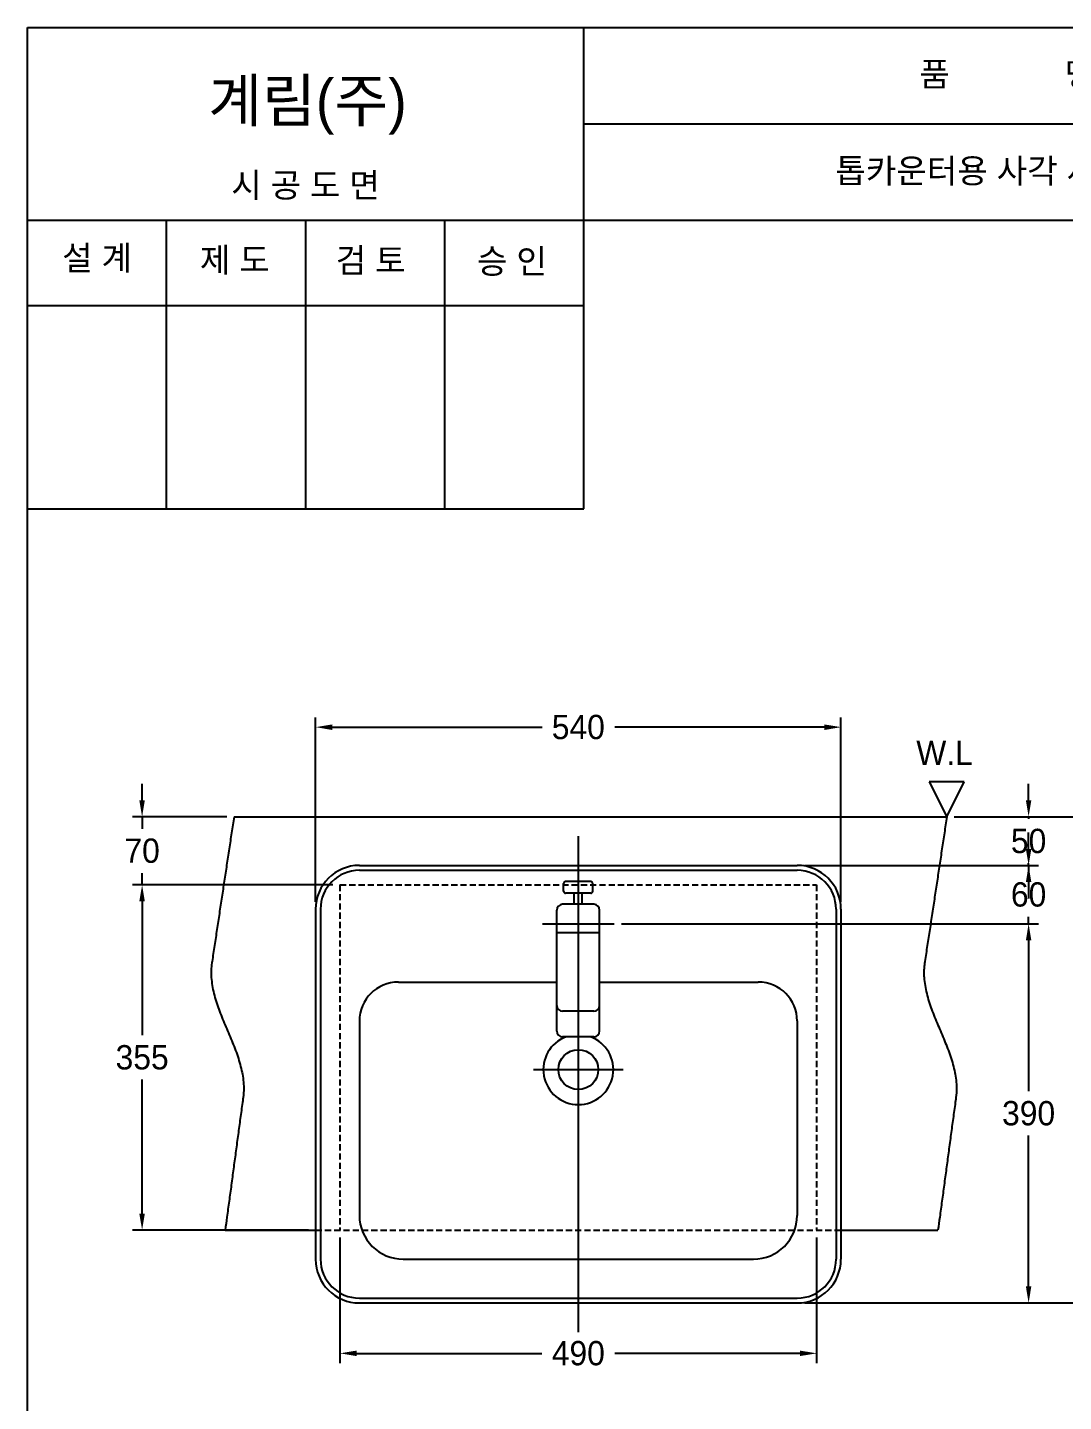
# Model space of a CAD drawing. Header units: millimetres. Extents: x 4364 to 6344, y -6858 to -4003.
# Drawn here: x 4364 to 5429, y -5416 to -4003 of the extents above; entities that cross this region are included whole.
import ezdxf
from ezdxf.enums import TextEntityAlignment as Align
from ezdxf.lldxf.tags import DXFTag

# ---------------------------------------------------------------- set-up
doc = ezdxf.new("R2010")
doc.units = ezdxf.units.MM
doc.linetypes.add('DASHED2', pattern=[9.525, 6.35, -3.175])
for name, color, linetype in [('TEXT', 7, 'Continuous'), ('내부선 및 부속', 4, 'Continuous'), ('도각라인', 7, 'Continuous'), ('외형선', 3, 'Continuous'), ('점선', 6, 'DASHED2'), ('중심선', 1, 'DASHED'), ('치수선', 7, 'Continuous')]:
    doc.layers.add(name, color=color, linetype=linetype)
doc.styles.add('____', font='')
doc.styles.add('타이틀', font='H2GTRM.TTF', dxfattribs={"height": 25})
doc.styles.get('____').set_extended_font_data('굴림')
tags = doc.linetypes.add('DASHDOT', pattern=[70, 31, -13, 13, -13]).pattern_tags.tags
tags[10:11] = [DXFTag(74, 4), DXFTag(75, 0), DXFTag(340, '0'), DXFTag(46, 0.0), DXFTag(50, 0.0), DXFTag(44, 0.0), DXFTag(45, 0.0)]
tags[8:9] = [DXFTag(74, 4), DXFTag(75, 0), DXFTag(340, '0'), DXFTag(46, 0.0), DXFTag(50, 0.0), DXFTag(44, 0.0), DXFTag(45, 0.0)]
tags[6:7] = [DXFTag(74, 4), DXFTag(75, 0), DXFTag(340, '0'), DXFTag(46, 0.0), DXFTag(50, 0.0), DXFTag(44, 0.0), DXFTag(45, 0.0)]
tags[4:5] = [DXFTag(74, 4), DXFTag(75, 0), DXFTag(340, '0'), DXFTag(46, 0.0), DXFTag(50, 0.0), DXFTag(44, 0.0), DXFTag(45, 0.0)]
tags = doc.linetypes.add('DASHED', pattern=[25.72, 12.86, -12.86]).pattern_tags.tags
tags[6:7] = [DXFTag(74, 4), DXFTag(75, 0), DXFTag(340, '0'), DXFTag(46, 0.0), DXFTag(50, 0.0), DXFTag(44, 0.0), DXFTag(45, 0.0)]
tags[4:5] = [DXFTag(74, 4), DXFTag(75, 0), DXFTag(340, '0'), DXFTag(46, 0.0), DXFTag(50, 0.0), DXFTag(44, 0.0), DXFTag(45, 0.0)]
doc.dimstyles.new('MSADIM', dxfattribs={"dimtxt": 33, "dimasz": 17, "dimexe": 10, "dimexo": 7.5, "dimgap": 10, "dimtad": 0, "dimtih": 1, "dimtoh": 1, "dimdec": 0, "dimzin": 1, "dimdsep": 46, "dimtxsty": '____', "dimcen": 11.25, "dimadec": 0, "dimazin": 0, "dimtfac": 1, "dimtdec": 0, "dimtix": 1, "dimtmove": 0, "dimatfit": 3, "dimfxl": 1, "dimtolj": 1, "dimtzin": 1, "dimarcsym": 0})

# ---------------------------------------------------------------- blocks, each defined once
blk = doc.blocks.new('*D1')
at = {"layer": '치수선', "color": 0, "linetype": 'Continuous', "lineweight": -2, "transparency": 16777216}
for p, q in [((4660.2, -4902.2), (4660.2, -4712.5)), ((5200.2, -4902.2), (5200.2, -4712.5)), ((4677.2, -4722.5), (4892.9, -4722.5)), ((5183.2, -4722.5), (4967.6, -4722.5))]:
    blk.add_line(p, q, dxfattribs=at)
at = {"layer": '치수선', "color": 0, "linetype": 'Continuous', "transparency": 16777216}
for points in [[(4677.2, -4719.7), (4677.2, -4725.4), (4660.2, -4722.5)], [(5183.2, -4719.7), (5183.2, -4725.4), (5200.2, -4722.5)]]:
    blk.add_solid(points, dxfattribs=at)
at = {"layer": '치수선', "color": 0, "linetype": 'Continuous', "transparency": 16777216, "insert": (4930.2, -4722.5), "char_height": 25, "attachment_point": 5, "style": '____'}
blk.add_mtext('\\A1;540', dxfattribs=at)
blk = doc.blocks.new('*D2')
at = {"layer": '치수선', "color": 0, "linetype": 'Continuous', "lineweight": -2, "transparency": 16777216}
for p, q in [((5393.1, -4797.7), (5393.1, -4780.7)), ((5316.5, -4814.7), (5403.1, -4814.7)), ((5393.1, -4814.7), (5393.1, -4816.9)), ((5162.7, -4864.7), (5403.1, -4864.7)), ((5393.1, -4864.7), (5393.1, -4862.5)), ((5393.1, -4881.7), (5393.1, -4898.7))]:
    blk.add_line(p, q, dxfattribs=at)
at = {"layer": '치수선', "color": 0, "linetype": 'Continuous', "transparency": 16777216}
for points in [[(5390.3, -4797.7), (5395.9, -4797.7), (5393.1, -4814.7)], [(5390.3, -4881.7), (5395.9, -4881.7), (5393.1, -4864.7)]]:
    blk.add_solid(points, dxfattribs=at)
at = {"layer": '치수선', "color": 0, "linetype": 'Continuous', "transparency": 16777216, "insert": (5393.1, -4839.7), "char_height": 25, "attachment_point": 5, "style": '____'}
blk.add_mtext('\\A1;50', dxfattribs=at)
blk = doc.blocks.new('*D3')
at = {"layer": '치수선', "color": 0, "linetype": 'Continuous', "lineweight": -2, "transparency": 16777216}
for p, q in [((5393.1, -4847.7), (5393.1, -4830.7)), ((5393.1, -4864.7), (5393.1, -4871.9)), ((5400.6, -4864.7), (5403.1, -4864.7)), ((5393.1, -4924.7), (5393.1, -4917.5)), ((4974.5, -4924.7), (5403.1, -4924.7)), ((5393.1, -4941.7), (5393.1, -4958.7))]:
    blk.add_line(p, q, dxfattribs=at)
at = {"layer": '치수선', "color": 0, "linetype": 'Continuous', "transparency": 16777216}
for points in [[(5390.3, -4847.7), (5395.9, -4847.7), (5393.1, -4864.7)], [(5390.3, -4941.7), (5395.9, -4941.7), (5393.1, -4924.7)]]:
    blk.add_solid(points, dxfattribs=at)
at = {"layer": '치수선', "color": 0, "linetype": 'Continuous', "transparency": 16777216, "insert": (5393.1, -4894.7), "char_height": 25, "attachment_point": 5, "style": '____'}
blk.add_mtext('\\A1;60', dxfattribs=at)
blk = doc.blocks.new('*D4')
at = {"layer": '치수선', "color": 0, "linetype": 'Continuous', "lineweight": -2, "transparency": 16777216}
for p, q in [((4974.5, -4924.7), (5403.1, -4924.7)), ((5393.1, -4941.7), (5393.1, -5096.9)), ((5393.1, -5297.7), (5393.1, -5142.5)), ((5162.7, -5314.7), (5403.1, -5314.7))]:
    blk.add_line(p, q, dxfattribs=at)
at = {"layer": '치수선', "color": 0, "linetype": 'Continuous', "transparency": 16777216}
for points in [[(5390.3, -4941.7), (5395.9, -4941.7), (5393.1, -4924.7)], [(5390.3, -5297.7), (5395.9, -5297.7), (5393.1, -5314.7)]]:
    blk.add_solid(points, dxfattribs=at)
at = {"layer": '치수선', "color": 0, "linetype": 'Continuous', "transparency": 16777216, "insert": (5393.1, -5119.7), "char_height": 25, "attachment_point": 5, "style": '____'}
blk.add_mtext('\\A1;390', dxfattribs=at)
blk = doc.blocks.new('*D5')
at = {"layer": '치수선', "color": 0, "linetype": 'Continuous', "lineweight": -2, "transparency": 16777216}
for p, q in [((5400.6, -4814.7), (5476.1, -4814.7)), ((5466.1, -4831.7), (5466.1, -5041.9)), ((5466.1, -5297.7), (5466.1, -5087.5)), ((5400.6, -5314.7), (5476.1, -5314.7))]:
    blk.add_line(p, q, dxfattribs=at)
at = {"layer": '치수선', "color": 0, "linetype": 'Continuous', "transparency": 16777216}
for points in [[(5463.2, -4831.7), (5468.9, -4831.7), (5466.1, -4814.7)], [(5463.2, -5297.7), (5468.9, -5297.7), (5466.1, -5314.7)]]:
    blk.add_solid(points, dxfattribs=at)
at = {"layer": '치수선', "color": 0, "linetype": 'Continuous', "transparency": 16777216, "insert": (5466.1, -5064.7), "char_height": 25, "attachment_point": 5, "style": '____'}
blk.add_mtext('\\A1;500', dxfattribs=at)
blk = doc.blocks.new('*D6')
at = {"layer": '치수선', "color": 0, "linetype": 'Continuous', "lineweight": -2, "transparency": 16777216}
for p, q in [((4685.2, -5247.2), (4685.2, -5376.5)), ((5175.2, -5247.2), (5175.2, -5376.5)), ((4702.2, -5366.5), (4892.6, -5366.5)), ((5158.2, -5366.5), (4967.9, -5366.5))]:
    blk.add_line(p, q, dxfattribs=at)
at = {"layer": '치수선', "color": 0, "linetype": 'Continuous', "transparency": 16777216}
for points in [[(4702.2, -5363.7), (4702.2, -5369.3), (4685.2, -5366.5)], [(5158.2, -5363.7), (5158.2, -5369.3), (5175.2, -5366.5)]]:
    blk.add_solid(points, dxfattribs=at)
at = {"layer": '치수선', "color": 0, "linetype": 'Continuous', "transparency": 16777216, "insert": (4930.2, -5366.5), "char_height": 25, "attachment_point": 5, "style": '____'}
blk.add_mtext('\\A1;490', dxfattribs=at)
blk = doc.blocks.new('*D7')
at = {"layer": '치수선', "color": 0, "linetype": 'Continuous', "lineweight": -2, "transparency": 16777216}
for p, q in [((4481.8, -4797.7), (4481.8, -4780.7)), ((4568.8, -4814.7), (4471.8, -4814.7)), ((4481.8, -4814.7), (4481.8, -4826.9)), ((4481.8, -4884.7), (4481.8, -4872.5)), ((4677.7, -4884.7), (4471.8, -4884.7)), ((4481.8, -4901.7), (4481.8, -4918.7))]:
    blk.add_line(p, q, dxfattribs=at)
at = {"layer": '치수선', "color": 0, "linetype": 'Continuous', "transparency": 16777216}
for points in [[(4478.9, -4797.7), (4484.6, -4797.7), (4481.8, -4814.7)], [(4478.9, -4901.7), (4484.6, -4901.7), (4481.8, -4884.7)]]:
    blk.add_solid(points, dxfattribs=at)
at = {"layer": '치수선', "color": 0, "linetype": 'Continuous', "transparency": 16777216, "insert": (4481.8, -4849.7), "char_height": 25, "attachment_point": 5, "style": '____'}
blk.add_mtext('\\A1;70', dxfattribs=at)
blk = doc.blocks.new('*D8')
at = {"layer": '치수선', "color": 0, "linetype": 'Continuous', "lineweight": -2, "transparency": 16777216}
for p, q in [((4677.7, -4884.7), (4471.8, -4884.7)), ((4481.8, -4901.7), (4481.8, -5039.4)), ((4481.8, -5222.7), (4481.8, -5085)), ((4652.7, -5239.7), (4471.8, -5239.7))]:
    blk.add_line(p, q, dxfattribs=at)
at = {"layer": '치수선', "color": 0, "linetype": 'Continuous', "transparency": 16777216}
for points in [[(4478.9, -4901.7), (4484.6, -4901.7), (4481.8, -4884.7)], [(4478.9, -5222.7), (4484.6, -5222.7), (4481.8, -5239.7)]]:
    blk.add_solid(points, dxfattribs=at)
at = {"layer": '치수선', "color": 0, "linetype": 'Continuous', "transparency": 16777216, "insert": (4481.8, -5062.2), "char_height": 25, "attachment_point": 5, "style": '____'}
blk.add_mtext('\\A1;355', dxfattribs=at)
blk = doc.blocks.new('수전')
at = {"layer": '내부선 및 부속', "linetype": 'Continuous'}
for p, q in [((4943.1, -4881.3), (4917.1, -4881.3)), ((4943.1, -4893.3), (4917.1, -4893.3)), ((4926.1, -4904.7), (4926.1, -4893.3)), ((4934.1, -4904.7), (4934.1, -4893.3)), ((4908.1, -5008.7), (4908.1, -4910.7)), ((4946.1, -4904.7), (4914.1, -4904.7)), ((4952.1, -5008.7), (4952.1, -4910.7)), ((4952.1, -4933.9), (4908.1, -4933.9)), ((4908.1, -5035), (4908.1, -5008.7)), ((4946.1, -5014.7), (4914.1, -5014.7)), ((4952.1, -5035), (4952.1, -5008.7)), ((4946.1, -5041), (4914.1, -5041))]:
    blk.add_line(p, q, dxfattribs=at)
for centre, radius, start, end in [((4917.1, -4883.3), 2, 90, 180), ((4943.1, -4883.3), 2, 0, 90), ((4917.1, -4891.3), 2, 180, 270), ((4943.1, -4891.3), 2, 270, 0), ((4914.1, -4910.7), 6, 90, 180), ((4946.1, -4910.7), 6, 0, 90), ((4914.1, -5008.7), 6, 180, 270), ((4946.1, -5008.7), 6, 270, 0), ((4914.1, -5035), 6, 180, 270), ((4946.1, -5035), 6, 270, 0)]:
    blk.add_arc(centre, radius, start, end, dxfattribs=at)
for points in [[(4915.1, -4891.3), (4915.1, -4887.3), (4915.1, -4883.3)], [(4945.1, -4891.3), (4945.1, -4887.3), (4945.1, -4883.3)]]:
    blk.add_open_spline(points, degree=2, dxfattribs=at)
at = {"layer": '중심선', "linetype": 'DASHDOT'}
for p, q in [((4893.5, -4924.7), (4967, -4924.7)), ((4902.7, -4924.7), (4957.7, -4924.7))]:
    blk.add_line(p, q, dxfattribs=at)

msp = doc.modelspace()

# ---------------------------------------------------------------- linework, layer by layer
at = {"layer": '내부선 및 부속', "linetype": 'Continuous'}
for p, q in [((4576.3, -4814.7), (5309, -4814.7)), ((4567.2, -5239.7), (4660.2, -5239.7)), ((5200.2, -5239.7), (5299.9, -5239.7))]:
    msp.add_line(p, q, dxfattribs=at)
at = {"layer": '내부선 및 부속'}
for p, q in [((4705.2, -4869.7), (5155.2, -4869.7)), ((4665.2, -4909.7), (4665.2, -5269.7)), ((5195.2, -4909.7), (5195.2, -5269.7)), ((4745.2, -4984.7), (4908.1, -4984.7)), ((4952.1, -4984.7), (5115.2, -4984.7)), ((4705.2, -5024.7), (4705.2, -5224.7)), ((5155.2, -5024.7), (5155.2, -5224.7)), ((4750.2, -5269.7), (5110.2, -5269.7)), ((4705.2, -5309.7), (5155.2, -5309.7))]:
    msp.add_line(p, q, dxfattribs=at)
msp.add_circle((4930.2, -5074.7), 20.5, dxfattribs=at)
for centre, radius, start, end in [((4705.2, -4909.7), 40, 90, 180), ((5155.2, -4909.7), 40, 0, 90), ((4745.2, -5024.7), 40, 90, 180), ((5115.2, -5024.7), 40, 0, 90), ((4930.2, -5074.7), 36, 110.3267, 69.6733), ((4750.2, -5224.7), 45, 180, 270), ((5110.2, -5224.7), 45, 270, 0), ((4705.2, -5269.7), 40, 180, 270), ((5155.2, -5269.7), 40, 270, 0)]:
    msp.add_arc(centre, radius, start, end, dxfattribs=at)
at = {"layer": '내부선 및 부속', "linetype": 'Continuous'}
for points in [[(4576.3, -4814.7), (4575.4, -4820.2), (4573.8, -4831.3), (4571.2, -4847.8), (4568.7, -4864.3), (4566.2, -4880.9), (4563.7, -4897.4), (4561.2, -4914), (4558.7, -4930.5), (4556.2, -4947.1), (4554.5, -4958.5), (4552.8, -4969.5), (4552.4, -4980.6), (4555.2, -4996.7), (4560.5, -5012.9), (4567, -5028.9), (4574, -5044.9), (4580.3, -5061), (4584.9, -5077.3), (4586.7, -5091.5), (4585.8, -5102.6), (4584.2, -5113.6), (4582.4, -5127), (4580.2, -5143.6), (4577.9, -5160.2), (4575.7, -5176.8), (4573.5, -5193.4), (4571.2, -5210), (4569.1, -5225.4), (4567.8, -5235.3), (4567.2, -5239.7)], [(4576.3, -4814.7), (4575.4, -4820.2), (4573.8, -4831.3), (4571.2, -4847.8), (4568.7, -4864.3), (4566.2, -4880.9), (4563.7, -4897.4), (4561.2, -4914), (4558.7, -4930.5), (4556.2, -4947.1), (4554.5, -4958.5), (4552.8, -4969.5), (4552.4, -4980.6), (4555.2, -4996.7), (4560.5, -5012.9), (4567, -5028.9), (4574, -5044.9), (4580.3, -5061), (4584.9, -5077.3), (4586.7, -5091.5), (4585.8, -5102.6), (4584.2, -5113.6), (4582.4, -5127), (4580.2, -5143.6), (4577.9, -5160.2), (4575.7, -5176.8), (4573.5, -5193.4), (4571.2, -5210), (4569.1, -5225.4), (4567.8, -5235.3), (4567.2, -5239.7)], [(5309, -4814.7), (5308.2, -4820.2), (5306.5, -4831.3), (5304, -4847.8), (5301.5, -4864.3), (5299, -4880.9), (5296.5, -4897.4), (5294, -4914), (5291.5, -4930.5), (5288.9, -4947.1), (5287.2, -4958.5), (5285.5, -4969.5), (5285.1, -4980.6), (5288, -4996.7), (5293.2, -5012.9), (5299.8, -5028.9), (5306.7, -5044.9), (5313, -5061), (5317.7, -5077.3), (5319.4, -5091.5), (5318.6, -5102.6), (5317, -5113.6), (5315.2, -5127), (5312.9, -5143.6), (5310.7, -5160.2), (5308.5, -5176.8), (5306.2, -5193.4), (5304, -5210), (5301.9, -5225.4), (5300.5, -5235.3), (5299.9, -5239.7)]]:
    msp.add_open_spline(points, degree=3, knots=[0, 0, 0, 0, 16.734313, 33.468627, 50.20294, 66.937253, 83.671567, 100.40588, 117.140193, 133.874507, 150.60882, 151.874109, 167.107302, 183.653828, 200.660839, 218.081427, 235.630103, 252.963654, 269.847475, 286.346319, 295.738249, 302.9854, 319.719713, 336.454027, 353.18834, 369.922653, 386.656967, 403.39128, 420.125593, 433.412209, 433.412209, 433.412209, 433.412209], dxfattribs=at)
at = {"layer": '도각라인'}
for p, q in [((4364, -6785.9), (4364, -4002.9)), ((4364, -4002.9), (6344, -4002.9)), ((4936, -4497.9), (4936, -4002.9)), ((4936, -4101.9), (6344, -4101.9)), ((4364, -4200.9), (6344, -4200.9)), ((4507, -4497.9), (4507, -4200.9)), ((4650, -4497.9), (4650, -4200.9)), ((4793, -4497.9), (4793, -4200.9)), ((4364, -4288.9), (4936, -4288.9)), ((4364, -4497.9), (4936, -4497.9))]:
    msp.add_line(p, q, dxfattribs=at)
at = {"layer": '외형선', "linetype": 'Continuous'}
for p, q in [((5327, -4778.7), (5291, -4778.7)), ((5291, -4778.7), (5309, -4814.7)), ((5309, -4814.7), (5327, -4778.7))]:
    msp.add_line(p, q, dxfattribs=at)
at = {"layer": '외형선'}
for p, q in [((4705.2, -4864.7), (5155.2, -4864.7)), ((4660.2, -4909.7), (4660.2, -5269.7)), ((5200.2, -4909.7), (5200.2, -5269.7)), ((4705.2, -5314.7), (5155.2, -5314.7))]:
    msp.add_line(p, q, dxfattribs=at)
for centre, start, end in [((4705.2, -4909.7), 90, 180), ((5155.2, -4909.7), 0, 90), ((4705.2, -5269.7), 180, 270), ((5155.2, -5269.7), 270, 0)]:
    msp.add_arc(centre, 45, start, end, dxfattribs=at)
at = {"layer": '점선'}
for p, q in [((4685.2, -4884.7), (5175.2, -4884.7)), ((4685.2, -4884.7), (4685.2, -5239.7)), ((5175.2, -4884.7), (5175.2, -5239.7)), ((4660.2, -5239.7), (5200.2, -5239.7))]:
    msp.add_line(p, q, dxfattribs=at)
at = {"layer": '중심선', "linetype": 'DASHDOT'}
for p, q in [((4930.2, -4834.7), (4930.2, -5344.7)), ((4884.2, -5074.7), (4976.2, -5074.7))]:
    msp.add_line(p, q, dxfattribs=at)

# ---------------------------------------------------------------- block references
msp.add_blockref('수전', (0, 0))

# ---------------------------------------------------------------- texts
at = {"layer": 'TEXT', "style": '타이틀'}
for s, p in [('품             명', (5371.2, -4050.9)), ('톱카운터용 사각 세면기', (5360.3, -4150.3)), ('시 공 도 면', (4649.8, -4165)), ('설 계', (4435.5, -4239.9)), ('제 도', (4577.1, -4241.8)), ('검 토', (4716.8, -4242.4)), ('승 인', (4862, -4243.3))]:
    msp.add_text(s, height=25, dxfattribs=at).set_placement(p, align=Align.MIDDLE_CENTER)
msp.add_text('계림(주)', height=44, dxfattribs=at).set_placement((4549.9, -4100))
msp.add_text('W.L', height=25, dxfattribs=at).set_placement((5306.7, -4748.9), align=Align.MIDDLE)

# ---------------------------------------------------------------- dimensions: what is measured, and where the dimension line sits
at = {"layer": '치수선', "linetype": 'Continuous'}
for base, p1, p2, picture, middle in [((5200.2, -4722.5), (4660.2, -4909.7), (5200.2, -4909.7), '*D1', (4930.2, -4722.5)), ((5175.2, -5366.5), (4685.2, -5239.7), (5175.2, -5239.7), '*D6', (4930.2, -5366.5))]:
    dim = msp.add_linear_dim(base=base, p1=p1, p2=p2, dimstyle='MSADIM', override={"dimtxt": 25}, dxfattribs=at)
    dim.commit()
    dim.dimension.update_dxf_attribs({"geometry": picture, "text_midpoint": middle})
for base, p1, p2, picture, middle in [((4481.8, -4884.7), (4576.3, -4814.7), (4685.2, -4884.7), '*D7', (4481.8, -4849.7)), ((5393.1, -4864.7), (5309, -4814.7), (5155.2, -4864.7), '*D2', (5393.1, -4839.7)), ((5466.1, -4814.7), (5393.1, -5314.7), (5393.1, -4814.7), '*D5', (5466.1, -5064.7)), ((5393.1, -4924.7), (5393.1, -4864.7), (4967, -4924.7), '*D3', (5393.1, -4894.7)), ((4481.8, -5239.7), (4685.2, -4884.7), (4660.2, -5239.7), '*D8', (4481.8, -5062.2)), ((5393.1, -5314.7), (4967, -4924.7), (5155.2, -5314.7), '*D4', (5393.1, -5119.7))]:
    dim = msp.add_linear_dim(base=base, p1=p1, p2=p2, angle=90, dimstyle='MSADIM', override={"dimtxt": 25}, dxfattribs=at)
    dim.commit()
    dim.dimension.update_dxf_attribs({"geometry": picture, "text_midpoint": middle})

doc.saveas('drawing.dxf')
